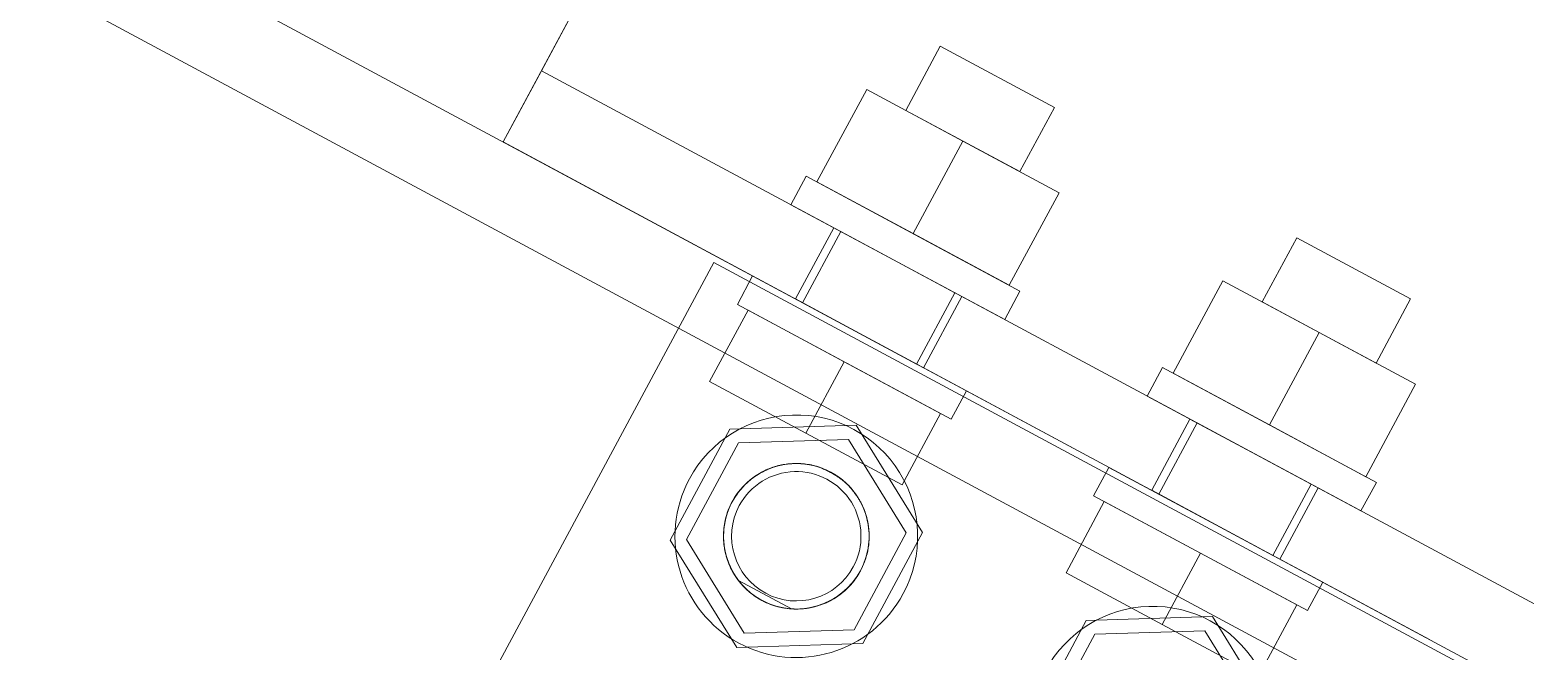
# Model space of a CAD drawing. Header units: millimetres. Extents: x -6949 to 83354, y -55091 to 16861.
# Drawn here: x 21558.5 to 21743.3, y 8344.2 to 8421 of the extents above; entities that cross this region are included whole.
import ezdxf

# ---------------------------------------------------------------- set-up
doc = ezdxf.new("R2010")
doc.units = ezdxf.units.MM
doc.layers.add('S-BEAM', color=7, linetype='Continuous', lineweight=18)
doc.layers.add('S-FSTN', color=7, linetype='Continuous', lineweight=18)

msp = doc.modelspace()

# ---------------------------------------------------------------- linework, layer by layer
at = {"layer": 'S-BEAM'}
for p, q in [((21731.53, 8345.59), (19173.84, 9719.93)), ((21726.8, 8336.78), (19169.1, 9711.12)), ((21652.66, 8349.38), (21646.09, 8352.91))]:
    msp.add_line(p, q, dxfattribs=at)
msp.add_arc((21653.25, 8358.37), 9, 217.3071, 266.1917, dxfattribs=at)
for points, knots in [([(21645.33, 8362.63), (21645.83, 8363.54), (21647.04, 8365.1), (21648.93, 8366.35), (21650.33, 8366.89), (21651.07, 8367.11), (21651.84, 8367.27), (21652.49, 8367.34), (21653.02, 8367.36), (21653.56, 8367.36), (21654.26, 8367.32), (21655.1, 8367.19), (21655.78, 8367.02), (21656.31, 8366.83), (21656.85, 8366.61), (21657.51, 8366.29), (21658.28, 8365.83), (21658.97, 8365.34), (21659.59, 8364.78), (21660.16, 8364.14), (21660.59, 8363.58), (21660.89, 8363.13), (21661.17, 8362.68), (21661.46, 8362.1), (21661.75, 8361.37), (21661.97, 8360.63), (21662.19, 8359.65), (21662.3, 8358.41), (21662.14, 8356.43), (21661.67, 8355.03), (21661.18, 8354.11)], [0, 0, 0, 0, 0.111111, 0.222222, 0.25, 0.277778, 0.305556, 0.333333, 0.347222, 0.361111, 0.388889, 0.416667, 0.444444, 0.458333, 0.472222, 0.5, 0.527778, 0.555556, 0.583333, 0.611111, 0.638889, 0.652778, 0.666667, 0.694444, 0.722222, 0.75, 0.777778, 0.833333, 0.888889, 1, 1, 1, 1]), ([(21645.33, 8362.63), (21645.95, 8363.76), (21647.14, 8365.17), (21649.01, 8366.35), (21650.15, 8366.83), (21651.07, 8367.12), (21651.87, 8367.28), (21652.52, 8367.34), (21653.18, 8367.37), (21654.05, 8367.34), (21654.93, 8367.22), (21655.61, 8367.06), (21656.27, 8366.85), (21657.12, 8366.5), (21658.1, 8365.96), (21658.92, 8365.38), (21659.59, 8364.78), (21660.16, 8364.14), (21660.59, 8363.58), (21660.89, 8363.13), (21661.17, 8362.68), (21661.46, 8362.1), (21661.75, 8361.37), (21661.97, 8360.63), (21662.3, 8359.16), (21662.3, 8356.89), (21661.67, 8355.03), (21661.18, 8354.11)], [-1, -1, -1, -1, -0.861111, -0.791667, -0.756944, -0.722222, -0.6875, -0.670139, -0.652778, -0.618056, -0.583333, -0.565972, -0.548611, -0.513889, -0.479167, -0.444444, -0.416667, -0.388889, -0.361111, -0.347222, -0.333333, -0.305556, -0.277778, -0.25, -0.222222, -0.111111, 0, 0, 0, 0]), ([(21645.33, 8362.63), (21645.83, 8363.53), (21646.73, 8364.69), (21648.24, 8365.89), (21649.18, 8366.41), (21649.85, 8366.7), (21650.3, 8366.88), (21650.88, 8367.07), (21651.49, 8367.21), (21651.93, 8367.28), (21652.19, 8367.31), (21652.38, 8367.33), (21652.58, 8367.34), (21652.84, 8367.35), (21653.32, 8367.36), (21654.03, 8367.35), (21654.9, 8367.24), (21655.53, 8367.09), (21655.95, 8366.95), (21656.24, 8366.84), (21656.75, 8366.63), (21657.5, 8366.27), (21658.21, 8365.85), (21658.67, 8365.53), (21658.92, 8365.35), (21659.27, 8365.08), (21659.75, 8364.64), (21660.31, 8363.97), (21660.72, 8363.39), (21660.97, 8362.98), (21661.11, 8362.75), (21661.21, 8362.58), (21661.3, 8362.41), (21661.42, 8362.18), (21661.61, 8361.78), (21661.82, 8361.19), (21661.98, 8360.6), (21662.08, 8360.12), (21662.21, 8359.41), (21662.3, 8358.33), (21662.13, 8356.42), (21661.66, 8355.03), (21661.18, 8354.11)], [-1, -1, -1, -1, -0.888889, -0.833333, -0.777778, -0.763889, -0.75, -0.722222, -0.694444, -0.680556, -0.673611, -0.666667, -0.659722, -0.652778, -0.638889, -0.611111, -0.583333, -0.555556, -0.548611, -0.541667, -0.527778, -0.5, -0.472222, -0.458333, -0.451389, -0.444444, -0.416667, -0.388889, -0.361111, -0.347222, -0.340278, -0.333333, -0.326389, -0.319444, -0.305556, -0.277778, -0.25, -0.236111, -0.222222, -0.166667, -0.111111, 0, 0, 0, 0]), ([(21645.33, 8362.63), (21645.83, 8363.53), (21646.73, 8364.69), (21648.24, 8365.89), (21649.18, 8366.41), (21649.85, 8366.7), (21650.3, 8366.88), (21650.88, 8367.07), (21651.49, 8367.21), (21651.93, 8367.28), (21652.19, 8367.31), (21652.38, 8367.33), (21652.58, 8367.34), (21652.84, 8367.35), (21653.32, 8367.36), (21654.03, 8367.35), (21654.9, 8367.24), (21655.53, 8367.09), (21655.95, 8366.95), (21656.24, 8366.84), (21656.75, 8366.63), (21657.5, 8366.27), (21658.21, 8365.85), (21658.67, 8365.53), (21658.92, 8365.35), (21659.27, 8365.08), (21659.75, 8364.64), (21660.31, 8363.97), (21660.72, 8363.39), (21660.97, 8362.98), (21661.11, 8362.75), (21661.21, 8362.58), (21661.3, 8362.41), (21661.42, 8362.18), (21661.61, 8361.78), (21661.82, 8361.19), (21661.98, 8360.6), (21662.08, 8360.12), (21662.21, 8359.41), (21662.3, 8358.33), (21662.13, 8356.42), (21661.66, 8355.03), (21661.18, 8354.11)], [0, 0, 0, 0, 0.111111, 0.166667, 0.222222, 0.236111, 0.25, 0.277778, 0.305556, 0.319444, 0.326389, 0.333333, 0.340278, 0.347222, 0.361111, 0.388889, 0.416667, 0.444444, 0.451389, 0.458333, 0.472222, 0.5, 0.527778, 0.541667, 0.548611, 0.555556, 0.583333, 0.611111, 0.638889, 0.652778, 0.659722, 0.666667, 0.673611, 0.680556, 0.694444, 0.722222, 0.75, 0.763889, 0.777778, 0.833333, 0.888889, 1, 1, 1, 1]), ([(21645.33, 8362.63), (21644.73, 8361.54), (21644.22, 8359.8), (21644.25, 8357.49), (21644.5, 8356.23), (21644.79, 8355.27), (21645.19, 8354.33), (21645.68, 8353.47), (21646.29, 8352.64), (21647, 8351.87), (21647.76, 8351.21), (21648.62, 8350.63), (21649.56, 8350.14), (21650.7, 8349.7), (21652.11, 8349.4), (21653.76, 8349.33), (21655.08, 8349.53), (21656.12, 8349.83), (21657.58, 8350.38), (21659.54, 8351.7), (21660.72, 8353.23), (21661.18, 8354.11)], [-1, -1, -1, -1, -0.861111, -0.791667, -0.756944, -0.722222, -0.6875, -0.652778, -0.618056, -0.583333, -0.548611, -0.513889, -0.479167, -0.444444, -0.388889, -0.333333, -0.277778, -0.25, -0.222222, -0.111111, 0, 0, 0, 0]), ([(21646.09, 8352.91), (21645.43, 8353.8), (21644.7, 8355.25), (21644.27, 8357.32), (21644.22, 8359.04), (21644.53, 8360.86), (21645.02, 8362.06), (21645.33, 8362.63)], [-1, -1, -1, -1, -0.7, -0.55, -0.4, -0.2, 0, 0, 0, 0]), ([(21645.33, 8362.63), (21644.76, 8361.62), (21644.26, 8359.95), (21644.23, 8357.68), (21644.46, 8356.41), (21644.73, 8355.43), (21645.11, 8354.47), (21645.6, 8353.59), (21646.22, 8352.73), (21646.94, 8351.93), (21647.72, 8351.24), (21648.61, 8350.64), (21649.58, 8350.13), (21650.76, 8349.68), (21651.94, 8349.44), (21653.08, 8349.36), (21654.18, 8349.38), (21655.25, 8349.57), (21656.29, 8349.89), (21657.26, 8350.27), (21658.38, 8350.92), (21659.92, 8352.18), (21660.76, 8353.28), (21661.18, 8354.11)], [-1, -1, -1, -1, -0.861111, -0.791667, -0.756944, -0.722222, -0.6875, -0.652778, -0.618056, -0.583333, -0.548611, -0.513889, -0.479167, -0.444444, -0.388889, -0.361111, -0.333333, -0.277778, -0.25, -0.222222, -0.166667, -0.111111, 0, 0, 0, 0]), ([(21645.33, 8362.63), (21644.87, 8361.82), (21644.42, 8360.51), (21644.22, 8358.52), (21644.29, 8357.24), (21644.51, 8356.22), (21644.81, 8355.17), (21645.25, 8354.17), (21645.84, 8353.25), (21646.54, 8352.34), (21647.39, 8351.49), (21648.42, 8350.75), (21649.38, 8350.23), (21650.37, 8349.82), (21651.37, 8349.55), (21652.44, 8349.39), (21653.5, 8349.35), (21654.51, 8349.43), (21655.52, 8349.64), (21656.49, 8349.95), (21657.66, 8350.46), (21659.54, 8351.74), (21660.65, 8353.08), (21661.18, 8354.11)], [0, 0, 0, 0, 0.111111, 0.166667, 0.222222, 0.25, 0.277778, 0.333333, 0.361111, 0.388889, 0.444444, 0.479167, 0.513889, 0.548611, 0.583333, 0.618056, 0.652778, 0.6875, 0.722222, 0.756944, 0.791667, 0.861111, 1, 1, 1, 1]), ([(21652.66, 8349.38), (21653.4, 8349.34), (21654.83, 8349.42), (21656.71, 8349.99), (21658.01, 8350.7), (21658.83, 8351.29), (21659.98, 8352.28), (21660.73, 8353.25), (21661.18, 8354.11)], [0, 0, 0, 0, 0.2, 0.4, 0.55, 0.625, 0.7, 1, 1, 1, 1])]:
    msp.add_open_spline(points, degree=3, knots=knots, dxfattribs=at)
at = {"layer": 'S-FSTN'}
for p, q in [((21617.02, 8407.13), (21664.35, 8495.21)), ((21621.75, 8415.93), (21627.43, 8426.51)), ((21627.43, 8426.51), (21621.75, 8415.93)), ((21671.05, 8418.96), (21666.79, 8411.03)), ((21671.05, 8418.96), (21666.79, 8411.03)), ((21671.05, 8418.96), (21685.15, 8411.38)), ((21685.15, 8411.38), (21671.05, 8418.96)), ((21671.05, 8418.96), (21685.15, 8411.38)), ((21685.15, 8411.38), (21671.05, 8418.96)), ((21618.91, 8410.65), (21621.75, 8415.93)), ((21621.75, 8415.93), (21618.91, 8410.65)), ((21621.75, 8415.93), (21886.02, 8273.94)), ((21886.02, 8273.94), (21621.75, 8415.93)), ((21655.8, 8402.18), (21661.95, 8413.63)), ((21655.8, 8402.18), (21661.95, 8413.63)), ((21661.95, 8413.63), (21673.84, 8407.24)), ((21661.95, 8413.63), (21673.84, 8407.24)), ((21680.89, 8403.46), (21685.15, 8411.38)), ((21680.89, 8403.46), (21685.15, 8411.38)), ((21617.02, 8407.13), (21618.91, 8410.65)), ((21666.79, 8411.03), (21680.89, 8403.46)), ((21680.89, 8403.46), (21666.79, 8411.03)), ((21666.79, 8411.03), (21680.89, 8403.46)), ((21680.89, 8403.46), (21666.79, 8411.03)), ((21881.28, 8265.13), (21617.02, 8407.13)), ((21617.02, 8407.13), (21881.28, 8265.13)), ((21667.69, 8395.79), (21673.84, 8407.24)), ((21667.69, 8395.79), (21673.84, 8407.24)), ((21667.69, 8395.79), (21673.84, 8407.24)), ((21667.69, 8395.79), (21673.84, 8407.24)), ((21673.84, 8407.24), (21685.73, 8400.85)), ((21673.84, 8407.24), (21685.73, 8400.85)), ((21654.48, 8402.89), (21652.58, 8399.37)), ((21654.48, 8402.89), (21652.58, 8399.37)), ((21654.48, 8402.89), (21680.9, 8388.69)), ((21680.9, 8388.69), (21654.48, 8402.89)), ((21654.48, 8402.89), (21680.9, 8388.69)), ((21680.9, 8388.69), (21654.48, 8402.89)), ((21667.69, 8395.79), (21655.8, 8402.18)), ((21667.69, 8395.79), (21655.8, 8402.18)), ((21679.58, 8389.4), (21685.73, 8400.85)), ((21679.58, 8389.4), (21685.73, 8400.85)), ((21652.58, 8399.37), (21679.01, 8385.17)), ((21679.01, 8385.17), (21652.58, 8399.37)), ((21652.58, 8399.37), (21679.01, 8385.17)), ((21679.01, 8385.17), (21652.58, 8399.37)), ((21657.87, 8396.53), (21653.13, 8387.72)), ((21657.87, 8396.53), (21653.13, 8387.72)), ((21657.87, 8396.53), (21673.72, 8388.01)), ((21657.87, 8396.53), (21673.72, 8388.01)), ((21657.87, 8396.53), (21673.72, 8388.01)), ((21657.87, 8396.53), (21673.72, 8388.01)), ((21658.75, 8396.05), (21654.01, 8387.25)), ((21658.75, 8396.05), (21654.01, 8387.25)), ((21658.75, 8396.05), (21672.84, 8388.48)), ((21672.84, 8388.48), (21658.75, 8396.05)), ((21658.75, 8396.05), (21672.84, 8388.48)), ((21672.84, 8388.48), (21658.75, 8396.05)), ((21679.58, 8389.4), (21667.69, 8395.79)), ((21679.58, 8389.4), (21667.69, 8395.79)), ((21715.1, 8395.29), (21710.84, 8387.36)), ((21715.1, 8395.29), (21710.84, 8387.36)), ((21715.1, 8395.29), (21729.19, 8387.72)), ((21729.19, 8387.72), (21715.1, 8395.29)), ((21715.1, 8395.29), (21729.19, 8387.72)), ((21729.19, 8387.72), (21715.1, 8395.29)), ((21643.07, 8392.22), (21595.73, 8304.13)), ((21643.07, 8392.22), (21595.73, 8304.13)), ((21836.86, 8288.09), (21643.07, 8392.22)), ((21836.86, 8288.09), (21643.07, 8392.22)), ((21647.85, 8390.56), (21645.96, 8387.04)), ((21647.85, 8390.56), (21645.96, 8387.04)), ((21647.85, 8390.56), (21674.28, 8376.36)), ((21674.28, 8376.36), (21647.85, 8390.56)), ((21647.85, 8390.56), (21674.28, 8376.36)), ((21674.28, 8376.36), (21647.85, 8390.56)), ((21699.84, 8378.52), (21705.99, 8389.97)), ((21699.84, 8378.52), (21705.99, 8389.97)), ((21705.99, 8389.97), (21717.89, 8383.58)), ((21705.99, 8389.97), (21717.89, 8383.58)), ((21653.13, 8387.72), (21668.99, 8379.2)), ((21653.13, 8387.72), (21668.99, 8379.2)), ((21653.13, 8387.72), (21668.99, 8379.2)), ((21653.13, 8387.72), (21668.99, 8379.2)), ((21654.01, 8387.25), (21668.11, 8379.67)), ((21668.11, 8379.67), (21654.01, 8387.25)), ((21654.01, 8387.25), (21668.11, 8379.67)), ((21668.11, 8379.67), (21654.01, 8387.25)), ((21668.11, 8379.67), (21672.84, 8388.48)), ((21668.11, 8379.67), (21672.84, 8388.48)), ((21668.99, 8379.2), (21673.72, 8388.01)), ((21668.99, 8379.2), (21673.72, 8388.01)), ((21679.01, 8385.17), (21680.9, 8388.69)), ((21679.01, 8385.17), (21680.9, 8388.69)), ((21710.84, 8387.36), (21724.93, 8379.79)), ((21724.93, 8379.79), (21710.84, 8387.36)), ((21710.84, 8387.36), (21724.93, 8379.79)), ((21724.93, 8379.79), (21710.84, 8387.36)), ((21724.93, 8379.79), (21729.19, 8387.72)), ((21724.93, 8379.79), (21729.19, 8387.72)), ((21642.54, 8377.52), (21647.28, 8386.33)), ((21642.54, 8377.52), (21647.28, 8386.33)), ((21645.96, 8387.04), (21672.38, 8372.84)), ((21672.38, 8372.84), (21645.96, 8387.04)), ((21645.96, 8387.04), (21672.38, 8372.84)), ((21672.38, 8372.84), (21645.96, 8387.04)), ((21647.28, 8386.33), (21659.17, 8379.94)), ((21647.28, 8386.33), (21659.17, 8379.94)), ((21711.73, 8372.13), (21717.89, 8383.58)), ((21711.73, 8372.13), (21717.89, 8383.58)), ((21711.73, 8372.13), (21717.89, 8383.58)), ((21711.73, 8372.13), (21717.89, 8383.58)), ((21717.89, 8383.58), (21729.78, 8377.19)), ((21717.89, 8383.58), (21729.78, 8377.19)), ((21654.44, 8371.13), (21659.17, 8379.94)), ((21654.44, 8371.13), (21659.17, 8379.94)), ((21654.44, 8371.13), (21659.17, 8379.94)), ((21654.44, 8371.13), (21659.17, 8379.94)), ((21659.17, 8379.94), (21671.06, 8373.55)), ((21659.17, 8379.94), (21671.06, 8373.55)), ((21698.52, 8379.23), (21696.63, 8375.7)), ((21698.52, 8379.23), (21696.63, 8375.7)), ((21698.52, 8379.23), (21724.95, 8365.03)), ((21724.95, 8365.03), (21698.52, 8379.23)), ((21698.52, 8379.23), (21724.95, 8365.03)), ((21724.95, 8365.03), (21698.52, 8379.23)), ((21711.73, 8372.13), (21699.84, 8378.52)), ((21711.73, 8372.13), (21699.84, 8378.52)), ((21654.44, 8371.13), (21642.54, 8377.52)), ((21654.44, 8371.13), (21642.54, 8377.52)), ((21672.38, 8372.84), (21674.28, 8376.36)), ((21672.38, 8372.84), (21674.28, 8376.36)), ((21723.63, 8365.73), (21729.78, 8377.19)), ((21723.63, 8365.73), (21729.78, 8377.19)), ((21696.63, 8375.7), (21723.05, 8361.5)), ((21723.05, 8361.5), (21696.63, 8375.7)), ((21696.63, 8375.7), (21723.05, 8361.5)), ((21723.05, 8361.5), (21696.63, 8375.7)), ((21666.33, 8364.74), (21671.06, 8373.55)), ((21666.33, 8364.74), (21671.06, 8373.55)), ((21701.91, 8372.86), (21697.18, 8364.05)), ((21701.91, 8372.86), (21697.18, 8364.05)), ((21701.91, 8372.86), (21717.77, 8364.34)), ((21701.91, 8372.86), (21717.77, 8364.34)), ((21701.91, 8372.86), (21717.77, 8364.34)), ((21701.91, 8372.86), (21717.77, 8364.34)), ((21645.05, 8371.62), (21637.67, 8357.89)), ((21660.63, 8372.1), (21645.05, 8371.62)), ((21666.33, 8364.74), (21654.44, 8371.13)), ((21666.33, 8364.74), (21654.44, 8371.13)), ((21668.84, 8358.84), (21660.63, 8372.1)), ((21702.79, 8372.39), (21698.06, 8363.58)), ((21702.79, 8372.39), (21698.06, 8363.58)), ((21702.79, 8372.39), (21716.89, 8364.82)), ((21716.89, 8364.82), (21702.79, 8372.39)), ((21702.79, 8372.39), (21716.89, 8364.82)), ((21716.89, 8364.82), (21702.79, 8372.39)), ((21723.63, 8365.73), (21711.73, 8372.13)), ((21723.63, 8365.73), (21711.73, 8372.13)), ((21646.1, 8369.93), (21639.66, 8357.95)), ((21659.69, 8370.35), (21646.1, 8369.93)), ((21666.85, 8358.78), (21659.69, 8370.35)), ((21691.89, 8366.89), (21690, 8363.37)), ((21691.89, 8366.89), (21690, 8363.37)), ((21691.89, 8366.89), (21718.32, 8352.69)), ((21718.32, 8352.69), (21691.89, 8366.89)), ((21691.89, 8366.89), (21718.32, 8352.69)), ((21718.32, 8352.69), (21691.89, 8366.89)), ((21690, 8363.37), (21716.43, 8349.17)), ((21716.43, 8349.17), (21690, 8363.37)), ((21690, 8363.37), (21716.43, 8349.17)), ((21716.43, 8349.17), (21690, 8363.37)), ((21697.18, 8364.05), (21713.03, 8355.53)), ((21697.18, 8364.05), (21713.03, 8355.53)), ((21697.18, 8364.05), (21713.03, 8355.53)), ((21697.18, 8364.05), (21713.03, 8355.53)), ((21698.06, 8363.58), (21712.15, 8356.01)), ((21712.15, 8356.01), (21698.06, 8363.58)), ((21698.06, 8363.58), (21712.15, 8356.01)), ((21712.15, 8356.01), (21698.06, 8363.58)), ((21712.15, 8356.01), (21716.89, 8364.82)), ((21712.15, 8356.01), (21716.89, 8364.82)), ((21713.03, 8355.53), (21717.77, 8364.34)), ((21713.03, 8355.53), (21717.77, 8364.34)), ((21723.05, 8361.5), (21724.95, 8365.03)), ((21723.05, 8361.5), (21724.95, 8365.03)), ((21686.59, 8353.85), (21691.32, 8362.66)), ((21686.59, 8353.85), (21691.32, 8362.66)), ((21691.32, 8362.66), (21703.21, 8356.27)), ((21691.32, 8362.66), (21703.21, 8356.27)), ((21637.67, 8357.89), (21645.88, 8344.63)), ((21639.66, 8357.95), (21646.82, 8346.39)), ((21660.41, 8346.8), (21666.85, 8358.78)), ((21661.46, 8345.11), (21668.84, 8358.84)), ((21698.48, 8347.46), (21703.21, 8356.27)), ((21698.48, 8347.46), (21703.21, 8356.27)), ((21698.48, 8347.46), (21703.21, 8356.27)), ((21698.48, 8347.46), (21703.21, 8356.27)), ((21703.21, 8356.27), (21715.11, 8349.88)), ((21703.21, 8356.27), (21715.11, 8349.88)), ((21698.48, 8347.46), (21686.59, 8353.85)), ((21698.48, 8347.46), (21686.59, 8353.85)), ((21716.43, 8349.17), (21718.32, 8352.69)), ((21716.43, 8349.17), (21718.32, 8352.69)), ((21704.68, 8348.43), (21689.1, 8347.96)), ((21712.88, 8335.18), (21704.68, 8348.43)), ((21710.37, 8341.07), (21715.11, 8349.88)), ((21710.37, 8341.07), (21715.11, 8349.88)), ((21646.82, 8346.39), (21660.41, 8346.8)), ((21689.1, 8347.96), (21681.72, 8334.22)), ((21703.74, 8346.68), (21690.14, 8346.26)), ((21710.37, 8341.07), (21698.48, 8347.46)), ((21710.37, 8341.07), (21698.48, 8347.46)), ((21710.89, 8335.11), (21703.74, 8346.68)), ((21645.88, 8344.63), (21661.46, 8345.11)), ((21690.14, 8346.26), (21683.7, 8334.28))]:
    msp.add_line(p, q, dxfattribs=at)
for centre, radius, start, end in [((21653.25, 8358.37), 15, 331.7494, 151.7494), ((21653.25, 8358.37), 15, 331.7494, 151.7494), ((21653.25, 8358.37), 9, 331.7494, 151.7494), ((21653.25, 8358.37), 9, 331.7494, 151.7494), ((21653.25, 8358.37), 15, 151.7494, 331.7494), ((21653.25, 8358.37), 15, 151.7494, 331.7494), ((21653.25, 8358.37), 8, 331.7494, 151.7494), ((21653.25, 8358.37), 8, 331.7494, 151.7494), ((21653.25, 8358.37), 9, 151.7494, 331.7494), ((21653.25, 8358.37), 9, 151.7494, 331.7494), ((21653.25, 8358.37), 8, 151.7494, 331.7494), ((21653.25, 8358.37), 8, 151.7494, 331.7494), ((21697.3, 8334.7), 15, 331.7494, 151.7494), ((21697.3, 8334.7), 15, 331.7494, 151.7494)]:
    msp.add_arc(centre, radius, start, end, dxfattribs=at)

doc.saveas('drawing.dxf')
